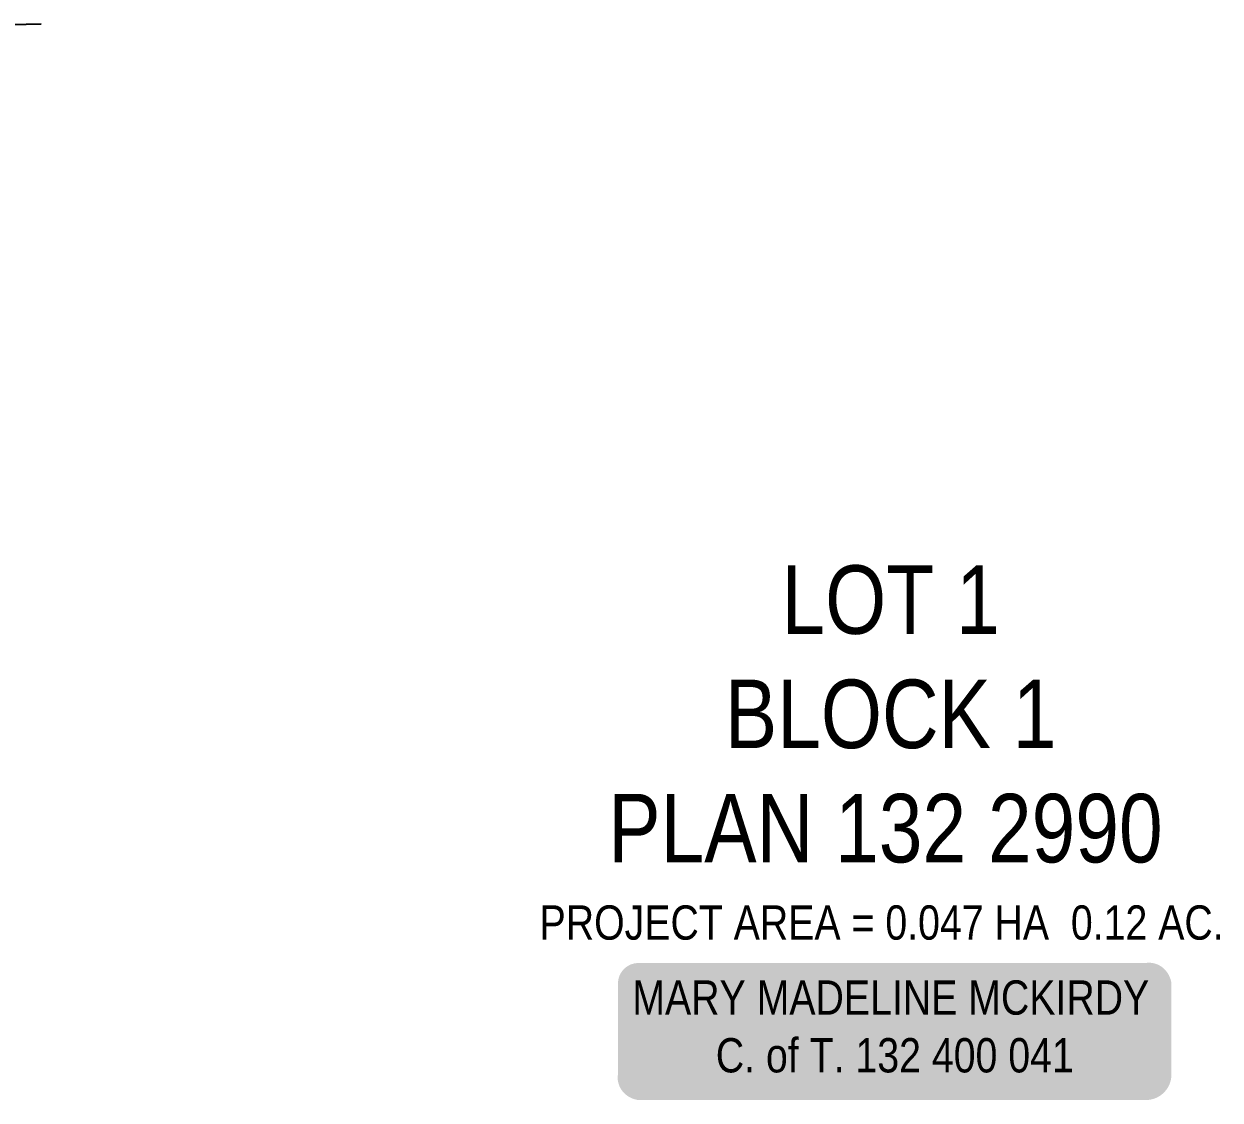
# Model space of a CAD drawing. Extents: x 88833 to 97610, y 5963373 to 5974710.
# Drawn here: x 91545.5 to 91894.5, y 5969987 to 5970301 of the extents above; entities that cross this region are included whole.
import ezdxf
from ezdxf.enums import TextEntityAlignment as Align

# ---------------------------------------------------------------- set-up
doc = ezdxf.new("R2010")
doc.units = 0
doc.header["$LTSCALE"] = 5
for name, color, linetype in [('AS-OWNER', 7, 'Continuous'), ('C-SYMBOL', 7, 'Continuous'), ('L-AREAREQUIRED', 7, 'Continuous'), ('L-TITLEDB', 4, 'Continuous')]:
    doc.layers.add(name, color=color, linetype=linetype)
doc.styles.add('100L', font='ARIALN.TTF', dxfattribs={"height": 10})
doc.styles.add('175L', font='ARIALN.TTF', dxfattribs={"height": 2})
doc.styles.add('80', font='ARIALN.TTF', dxfattribs={"height": 10})

# ---------------------------------------------------------------- blocks, each defined once
blk = doc.blocks.new('*U623')
h = blk.add_hatch(color=59)
edge = h.paths.add_edge_path()
edge.add_line((-74, -20), (74, -20))
edge.add_arc((74, -14), 6, 270, 360)
edge.add_line((80, -14), (80, 12.5))
edge.add_arc((74, 12.5), 6, 0, 90)
edge.add_line((74, 18.5), (-74, 18.5))
edge.add_arc((-74, 12.5), 6, 90, 180)
edge.add_line((-80, 12.5), (-80, -14))
edge.add_arc((-74, -14), 6, 180, 270)
at = {"color": 1, "flags": 128}
blk.add_lwpolyline([(-74, -20, 3, 3, 0), (74, -20, 3, 3, 0.414214), (80, -14, 3, 3, 0), (80, 12.5, 3, 0, 0.414214), (74, 18.5, 0, 0, 0), (-74, 18.5, 0, 0, 0.414214), (-80, 12.5, 0, 0, 0), (-80, -14, 0, 3, 0.414214)], format="xyseb", close=True, dxfattribs=at)
blk.add_lwpolyline([(35.34, -16.5, 0, 7.5, 0), (0, 0, 0, 0, 0)], format="xyseb", dxfattribs=at)
at = {"color": 1, "style": '80'}
blk.add_attdef('ENTER_TEXT_001', (-35.99, -5), '', height=10, dxfattribs=at)

msp = doc.modelspace()

# ---------------------------------------------------------------- linework, layer by layer
at = {"layer": 'L-TITLEDB', "flags": 128}
msp.add_lwpolyline([(91450.546, 5970298.762), (91550.517, 5970300.985)], dxfattribs=at)

# ---------------------------------------------------------------- block references
at = {"layer": 'AS-OWNER', "color": 5}
ref = msp.add_blockref('*U623', (91798.77, 5970008.533), dxfattribs=at)
ref.add_attrib('ENTER_TEXT_001', 'MARY MADELINE MCKIRDY', (91722.975, 5970011.952), dxfattribs={"layer": '0', "color": 1, "height": 10, "style": '80'})
ref.add_attrib('ENTER_TEXT_002', 'C. of T. 132 400 041', (91747.327, 5969995.108), dxfattribs={"layer": '0', "color": 1, "height": 10, "style": '80'})

# ---------------------------------------------------------------- texts
at = {"layer": 'C-SYMBOL', "color": 3, "insert": (91710.855, 5970143.04), "char_height": 20, "attachment_point": 1, "style": '175L'}
msp.add_mtext_dynamic_manual_height_columns('\\pi55.624;LOT 1\\P\\pi39.103;BLOCK 1\\P\\pi5.0856;PLAN 132 2990', width=169.05243, gutter_width=55, heights=[0], dxfattribs=at)
at = {"layer": 'L-AREAREQUIRED', "color": 5, "style": '100L'}
msp.add_text('PROJECT AREA = 0.047 HA  0.12 AC.', height=10, dxfattribs=at).set_placement((91795.706, 5970030.831), align=Align.BOTTOM_CENTER)

doc.saveas('drawing.dxf')
